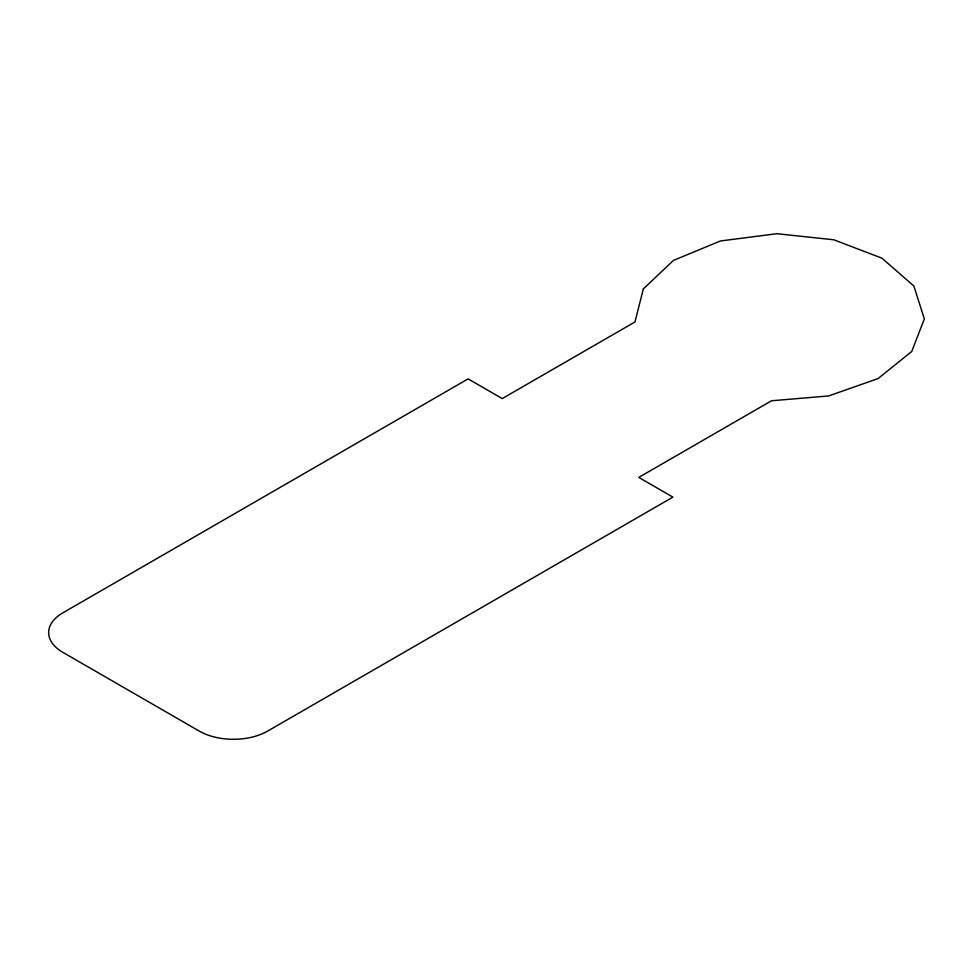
<?xml version="1.0" encoding="UTF-8"?>
<svg xmlns="http://www.w3.org/2000/svg" width="973" height="973" viewBox="0 0 973 973"><rect width="100%" height="100%" fill="white"/><g stroke="black" fill="none" stroke-linecap="round" stroke-linejoin="round"><path stroke-width="1.46" d="M643.348 288.92L634.98 321.954L502.238 398.589L468.11 378.886L62.783 612.893A48.273 27.864 0 0 0 62.783 652.299L199.319 731.124A48.273 27.864 0 0 0 267.587 731.124L672.902 497.118L638.775 477.415L771.504 400.779L828.716 395.938L878.096 378.57L911.762 351.435L924.35 318.852L913.866 286.026L881.964 258.186L833.739 239.772L776.88 233.715L720.446 240.976L673.438 260.411L643.348 288.92"/></g></svg>
